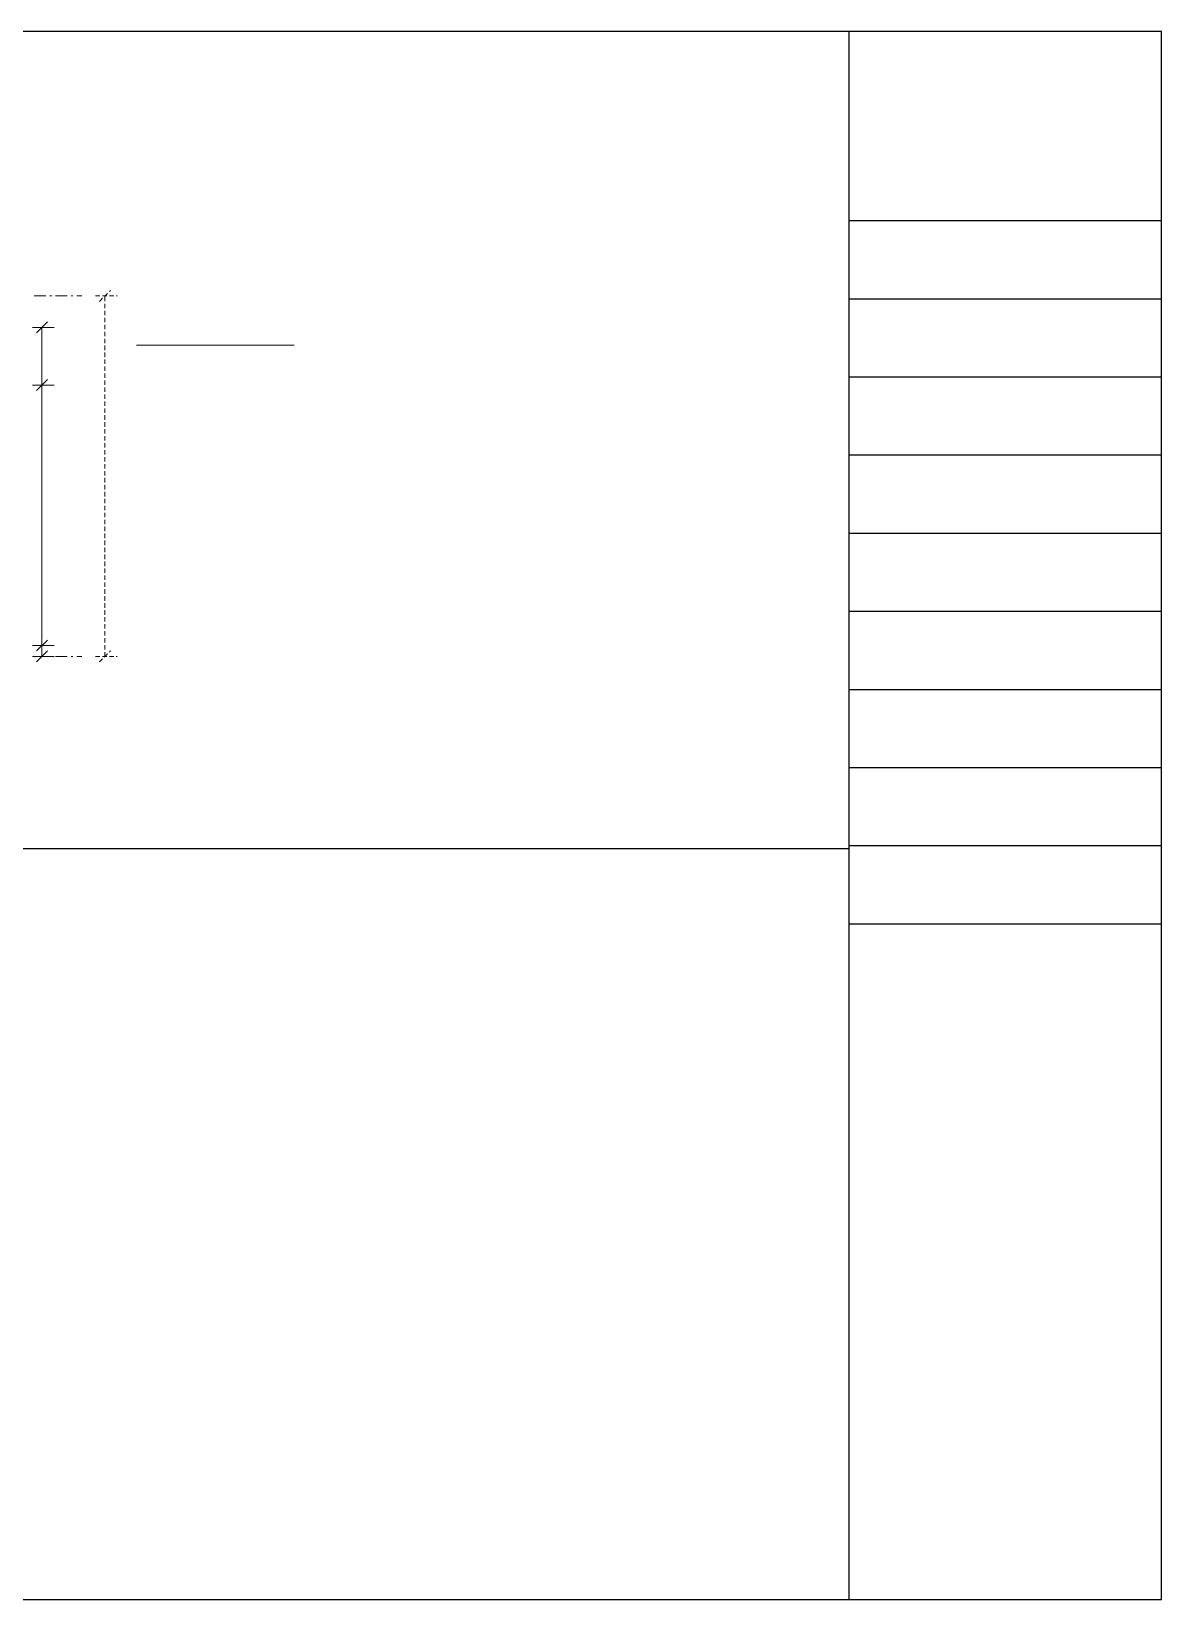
# Model space of a CAD drawing. Header units: millimetres. Extents: x -39780 to 216580, y 220 to 11660.
# Drawn here: x 88333 to 96580, y 220 to 11660 of the extents above; entities that cross this region are included whole.
import ezdxf

# ---------------------------------------------------------------- set-up
doc = ezdxf.new("R2010")
doc.units = ezdxf.units.MM
for name, color, linetype, lineweight in [('AXIS', 8, 'CONTINUOUS', 9), ('DIM', 7, 'CONTINUOUS', 13), ('FRAME', 7, 'CONTINUOUS', 25), ('PENDING', 8, 'CONTINUOUS', 13), ('TAG', 7, 'CONTINUOUS', 13)]:
    doc.layers.add(name, color=color, linetype=linetype, lineweight=lineweight)

msp = doc.modelspace()

# ---------------------------------------------------------------- linework, layer by layer
at = {"layer": 'AXIS'}
for p, q in [((88354, 9730), (88438, 9730)), ((88467, 9730), (88481, 9730)), ((88509, 9730), (88594, 9730)), ((88622, 9730), (88636, 9730)), ((88664, 9730), (88700, 9730)), ((88354, 7100), (88438, 7100)), ((88467, 7100), (88481, 7100)), ((88509, 7100), (88594, 7100)), ((88622, 7100), (88636, 7100)), ((88664, 7100), (88700, 7100))]:
    msp.add_line(p, q, dxfattribs=at)
at = {"layer": 'DIM'}
for p, q in [((88340, 9500), (88500, 9500)), ((88370, 9460), (88450, 9540)), ((88410, 9080), (88410, 9500)), ((88340, 9080), (88500, 9080)), ((88340, 9080), (88500, 9080)), ((88370, 9040), (88450, 9120)), ((88370, 9040), (88450, 9120)), ((88410, 7180), (88410, 9080)), ((88370, 7140), (88450, 7220)), ((88370, 7140), (88450, 7220)), ((88340, 7180), (88500, 7180)), ((88340, 7180), (88500, 7180)), ((88340, 7100), (88500, 7100)), ((88370, 7060), (88450, 7140)), ((88410, 7100), (88410, 7180))]:
    msp.add_line(p, q, dxfattribs=at)
at = {"layer": 'FRAME'}
for p, q in [((96580, 11660), (80220, 11660)), ((94300, 220), (94300, 11660)), ((96580, 220), (96580, 11660)), ((94300, 10280), (96580, 10280)), ((94300, 9710), (96580, 9710)), ((94300, 9140), (96580, 9140)), ((94300, 8570), (96580, 8570)), ((94300, 8000), (96580, 8000)), ((94300, 7430), (96580, 7430)), ((94300, 6860), (96580, 6860)), ((94300, 6290), (96580, 6290)), ((94300, 5720), (96580, 5720)), ((80500, 5700), (94300, 5700)), ((94300, 5150), (96580, 5150)), ((80220, 220), (96580, 220))]:
    msp.add_line(p, q, dxfattribs=at)
at = {"layer": 'PENDING'}
for p, q in [((88800, 9730), (88832, 9730)), ((88851, 9730), (88883, 9730)), ((88866, 9726), (88889, 9749)), ((88902, 9762), (88910, 9770)), ((88902, 9730), (88934, 9730)), ((88952, 9730), (88960, 9730)), ((88830, 9690), (88853, 9713)), ((88870, 9691), (88870, 9723)), ((88870, 9640), (88870, 9672)), ((88870, 9589), (88870, 9622)), ((88870, 9538), (88870, 9571)), ((88870, 9488), (88870, 9520)), ((88870, 9437), (88870, 9469)), ((88870, 9386), (88870, 9418)), ((88870, 9335), (88870, 9368)), ((88870, 9284), (88870, 9317)), ((88870, 9234), (88870, 9266)), ((88870, 9183), (88870, 9215)), ((88870, 9132), (88870, 9164)), ((88870, 9081), (88870, 9114)), ((88870, 9030), (88870, 9063)), ((88870, 8980), (88870, 9012)), ((88870, 8929), (88870, 8961)), ((88870, 8878), (88870, 8910)), ((88870, 8827), (88870, 8860)), ((88870, 8776), (88870, 8809)), ((88870, 8726), (88870, 8758)), ((88870, 8675), (88870, 8707)), ((88870, 8624), (88870, 8656)), ((88870, 8573), (88870, 8606)), ((88870, 8522), (88870, 8555)), ((88870, 8472), (88870, 8504)), ((88870, 8421), (88870, 8453)), ((88870, 8370), (88870, 8402)), ((88870, 8319), (88870, 8352)), ((88870, 8268), (88870, 8301)), ((88870, 8218), (88870, 8250)), ((88870, 8167), (88870, 8199)), ((88870, 8116), (88870, 8148)), ((88870, 8065), (88870, 8098)), ((88870, 8014), (88870, 8047)), ((88870, 7964), (88870, 7996)), ((88870, 7913), (88870, 7945)), ((88870, 7862), (88870, 7894)), ((88870, 7811), (88870, 7844)), ((88870, 7760), (88870, 7793)), ((88870, 7710), (88870, 7742)), ((88870, 7659), (88870, 7691)), ((88870, 7608), (88870, 7640)), ((88870, 7557), (88870, 7590)), ((88870, 7506), (88870, 7539)), ((88870, 7456), (88870, 7488)), ((88870, 7405), (88870, 7437)), ((88870, 7354), (88870, 7386)), ((88870, 7303), (88870, 7336)), ((88870, 7252), (88870, 7285)), ((88870, 7202), (88870, 7234)), ((88800, 7100), (88832, 7100)), ((88851, 7100), (88883, 7100)), ((88866, 7096), (88889, 7119)), ((88870, 7151), (88870, 7183)), ((88870, 7100), (88870, 7132)), ((88902, 7132), (88910, 7140)), ((88902, 7100), (88934, 7100)), ((88952, 7100), (88960, 7100)), ((88830, 7060), (88853, 7083))]:
    msp.add_line(p, q, dxfattribs=at)
at = {"layer": 'TAG'}
msp.add_line((89100, 9370), (90250, 9370), dxfattribs=at)

doc.saveas('drawing.dxf')
